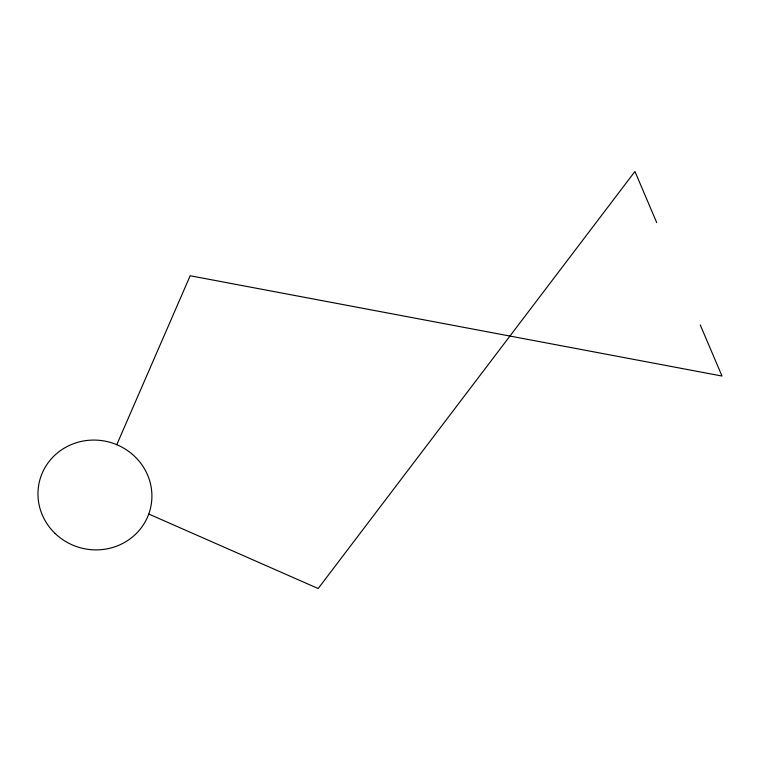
<?xml version="1.0" encoding="UTF-8"?>
<svg xmlns="http://www.w3.org/2000/svg" width="760" height="760" viewBox="0 0 760 760"><rect width="100%" height="100%" fill="white"/><g stroke="black" fill="none" stroke-linecap="round" stroke-linejoin="round"><path stroke-width="1.14" d="M116.774 444.704L190.171 275.756L722 376.038L700.236 324.9M148.931 514.102L318.174 588.525L634.942 171.475L656.707 222.613M55.1 533.463A57.104 54.758 14.1 0 0 150.129 509.647A57.104 54.758 14.1 0 0 79.572 441.826A57.104 54.758 14.1 0 0 55.1 533.463"/></g></svg>
